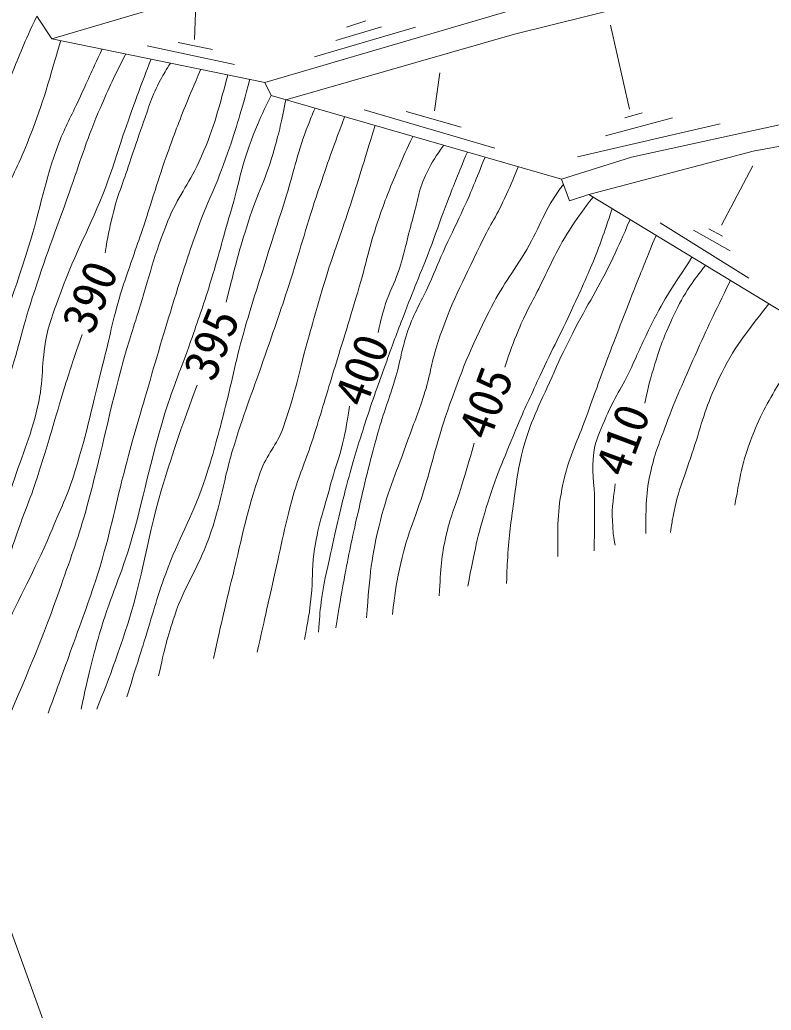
# Model space of a CAD drawing. Units: millimetres, scale not verified. Extents: x 40000 to 680000, y 20000 to 380000.
# Drawn here: x 291484 to 320094, y 259857 to 297578 of the extents above; entities that cross this region are included whole.
import ezdxf
from ezdxf.enums import TextEntityAlignment as Align

# ---------------------------------------------------------------- set-up
doc = ezdxf.new("R2010")
doc.units = ezdxf.units.MM
doc.header["$LTSCALE"] = 1000
doc.layers.add('M-BGD', color=7, linetype='Continuous', lineweight=13)
doc.layers.add('M-STR-HTXT', color=7, linetype='Continuous', lineweight=13)
doc.styles.add('ＭＳ ゴシック', font='')
doc.styles.get('ＭＳ ゴシック').set_extended_font_data('MS Gothic')

msp = doc.modelspace()

# ---------------------------------------------------------------- linework, layer by layer
at = {"layer": 'M-BGD'}
for p, q in [((292705, 296859), (304608, 300368)), ((310317, 297036), (317914, 298920)), ((298135, 296827), (298188, 298196)), ((292126, 297721), (292705, 296859)), ((300817, 295195), (310078, 297903)), ((302701, 296165), (306547, 297291)), ((303516, 296786), (305253, 297309)), ((303924, 297291), (304659, 297539)), ((314696, 294177), (313978, 297368)), ((301611, 294530), (310317, 297036)), ((300817, 295195), (292705, 296859)), ((296327, 296587), (299664, 295870)), ((297510, 296707), (298826, 296441)), ((307272, 294105), (307472, 295560)), ((301056, 294690), (300817, 295195)), ((312109, 291510), (301056, 294690)), ((304601, 294145), (309565, 292689)), ((306196, 294085), (308289, 293487)), ((314517, 293838), (315175, 294038)), ((319402, 292572), (326430, 293888)), ((312722, 292363), (318145, 293619)), ((313779, 293160), (316331, 293838)), ((321405, 293798), (314776, 292343)), ((314776, 292343), (312109, 291510)), ((313145, 290925), (319402, 292572)), ((318207, 289753), (319390, 292012)), ((312414, 290686), (312109, 291510)), ((313145, 290925), (312414, 290686)), ((321048, 286125), (313145, 290925)), ((315867, 289846), (319244, 287732)), ((317130, 289567), (318526, 288782)), ((317715, 289620), (318234, 289341))]:
    msp.add_line(p, q, dxfattribs=at)
for points, knots in [([(289381, 290816), (289850, 291794), (289981, 292078), (290308, 292910), (290687, 293872), (290777, 294456), (291146, 295422), (291494, 296334), (291632, 296641), (292126, 297721)], [0, 0, 0, 0, 1, 1, 1, 2, 2, 2, 3, 3, 3, 3]), ([(266705, 287013), (268563, 286504), (269091, 286354), (270589, 285832), (272230, 285260), (273137, 284898), (274716, 284172), (276910, 283163), (278015, 282352), (280120, 281166), (280691, 280844), (281012, 280665), (281575, 280329), (282586, 279725), (282930, 278663), (284107, 278694), (284955, 278716), (285519, 278875), (286141, 279451), (287147, 280384), (287275, 281269), (287916, 282482), (288477, 283545), (288839, 284125), (289251, 285254), (289605, 286220), (289629, 286815), (289909, 287806), (290233, 288946), (290423, 289583), (290827, 290697), (291141, 291566), (291422, 292011), (291764, 292870), (292359, 294366), (292491, 294916), (293042, 296790)], [0, 0, 0, 0, 1, 1, 1, 2, 2, 2, 3, 3, 3, 4, 4, 4, 5, 5, 5, 6, 6, 6, 7, 7, 7, 8, 8, 8, 9, 9, 9, 10, 10, 10, 11, 11, 11, 12, 12, 12, 12]), ([(266192, 284640), (267389, 284151), (267702, 284023), (268662, 283606), (269649, 283176), (270166, 282848), (271174, 282469), (271782, 282241), (272157, 282207), (272759, 281961), (273727, 281566), (274213, 281221), (275122, 280705), (276029, 280189), (276563, 279930), (277395, 279299), (278245, 278654), (278658, 278213), (279428, 277475), (280419, 276526), (280877, 275899), (281851, 274933), (282344, 274444), (282540, 274061), (283137, 273706), (283941, 273228), (284384, 272717), (285320, 272719), (285819, 272721), (286111, 272834), (286547, 273078), (287196, 273443), (287516, 273753), (287982, 274334), (288680, 275204), (288747, 275905), (289089, 276966), (289588, 278517), (289570, 279467), (290016, 281034), (290322, 282111), (290654, 282662), (291003, 283726), (291417, 284986), (291554, 285722), (291960, 286986), (292467, 288565), (292808, 289431), (293366, 290993), (293792, 292187), (293976, 292877), (294472, 294044), (294850, 294932), (294992, 295235), (295518, 296282)], [0, 0, 0, 0, 1, 1, 1, 2, 2, 2, 3, 3, 3, 4, 4, 4, 5, 5, 5, 6, 6, 6, 7, 7, 7, 8, 8, 8, 9, 9, 9, 10, 10, 10, 11, 11, 11, 12, 12, 12, 13, 13, 13, 14, 14, 14, 15, 15, 15, 16, 16, 16, 17, 17, 17, 18, 18, 18, 18]), ([(266482, 285971), (267608, 285683), (267913, 285603), (268820, 285329), (269810, 285031), (270367, 284864), (271332, 284492), (272230, 284145), (272721, 283917), (273575, 283475), (274645, 282921), (275229, 282579), (276237, 281920), (277350, 281192), (277949, 280744), (278989, 279916), (279833, 279243), (280231, 278776), (281082, 278111), (281712, 277619), (282059, 277326), (282757, 276935), (283535, 276499), (283927, 276054), (284811, 275938), (285237, 275882), (285526, 275838), (285907, 276038), (286566, 276382), (286754, 276834), (287243, 277394), (287847, 278085), (288213, 278471), (288646, 279281), (289062, 280061), (289173, 280557), (289456, 281395), (289757, 282282), (289825, 282810), (290094, 283708), (290713, 285765), (291178, 286880), (291816, 288931), (292293, 290466), (292406, 291375), (292972, 292879), (293223, 293545), (293434, 293888), (293730, 294534), (294076, 295289), (294183, 295525), (294615, 296467)], [0, 0, 0, 0, 1, 1, 1, 2, 2, 2, 3, 3, 3, 4, 4, 4, 5, 5, 5, 6, 6, 6, 7, 7, 7, 8, 8, 8, 9, 9, 9, 10, 10, 10, 11, 11, 11, 12, 12, 12, 13, 13, 13, 14, 14, 14, 15, 15, 15, 16, 16, 16, 17, 17, 17, 17]), ([(296482, 296084), (296081, 295036), (295978, 294761), (295672, 293907), (295296, 292862), (295146, 292255), (294755, 291215), (294152, 289615), (293619, 288796), (293040, 287188), (292807, 286541), (292642, 286186), (292501, 285513), (292287, 284483), (292405, 283865), (292163, 282841), (291865, 281583), (291535, 280924), (291146, 279691), (290732, 278382), (290534, 277639), (290109, 276334), (289755, 275249), (289683, 274586), (289165, 273570), (288731, 272718), (288596, 272085), (287823, 271522), (287213, 271079), (286741, 270897), (285988, 270924), (285267, 270951), (284928, 271311), (284273, 271616), (283465, 271992), (282951, 272124), (282253, 272679), (281451, 273317), (281178, 273863), (280459, 274593), (279593, 275472), (279104, 275965), (278172, 276773), (276964, 277821), (276250, 278364), (274982, 279338), (274361, 279816), (274040, 280123), (273374, 280535), (272496, 281077), (271964, 281312), (271061, 281811), (270385, 282184), (270034, 282446), (269333, 282768), (268430, 283183), (267950, 283520), (266980, 283738), (266612, 283821), (266468, 283859), (266029, 283905)], [0, 0, 0, 0, 1, 1, 1, 2, 2, 2, 3, 3, 3, 4, 4, 4, 5, 5, 5, 6, 6, 6, 7, 7, 7, 8, 8, 8, 9, 9, 9, 10, 10, 10, 11, 11, 11, 12, 12, 12, 13, 13, 13, 14, 14, 14, 15, 15, 15, 16, 16, 16, 17, 17, 17, 18, 18, 18, 19, 19, 19, 20, 20, 20, 20]), ([(294731, 288703), (294839, 289364), (294880, 289558), (295010, 290099), (295206, 290905), (295402, 291332), (295662, 292119), (295849, 292687), (295951, 293006), (296154, 293568), (296400, 294252), (296496, 294658), (296845, 295296), (296983, 295550), (297032, 295646), (297222, 295932)], [0, 0, 0, 0, 1, 1, 1, 2, 2, 2, 3, 3, 3, 4, 4, 4, 5, 5, 5, 5]), ([(298376, 295696), (298085, 295026), (298010, 294848), (297789, 294299), (297485, 293548), (297327, 293122), (297058, 292358), (296854, 291781), (296756, 291452), (296566, 290870), (296403, 290372), (296319, 290091), (296154, 289594), (296012, 289169), (295925, 288934), (295781, 288510), (295600, 287974), (295486, 287677), (295323, 287135), (295013, 286104), (294912, 285506), (294645, 284463), (294239, 282878), (294078, 281971), (293595, 280409), (293295, 279440), (293032, 278930), (292638, 277996), (292002, 276491), (291504, 275711), (290863, 274208), (290464, 273271), (290354, 272699), (289926, 271775), (289658, 271197), (289496, 270878), (289188, 270320), (289029, 270029), (288976, 269933), (288770, 269582)], [0, 0, 0, 0, 1, 1, 1, 2, 2, 2, 3, 3, 3, 4, 4, 4, 5, 5, 5, 6, 6, 6, 7, 7, 7, 8, 8, 8, 9, 9, 9, 10, 10, 10, 11, 11, 11, 12, 12, 12, 13, 13, 13, 13]), ([(290854, 270509), (291957, 273126), (292289, 273836), (293052, 276027), (293459, 277194), (293714, 277841), (294039, 279033), (294599, 281086), (294801, 282265), (295350, 284321), (295573, 285155), (295733, 285611), (295988, 286435), (296413, 287804), (296593, 288593), (297125, 289924), (297490, 290840), (297896, 291259), (298301, 292157), (298864, 293406), (298976, 293916), (299409, 295484)], [0, 0, 0, 0, 1, 1, 1, 2, 2, 2, 3, 3, 3, 4, 4, 4, 5, 5, 5, 6, 6, 6, 7, 7, 7, 7]), ([(292559, 271167), (293039, 272470), (293162, 272804), (293536, 273859), (293943, 275008), (294205, 275641), (294553, 276810), (294984, 278258), (295119, 279098), (295510, 280558), (295827, 281747), (296025, 282407), (296367, 283589), (296774, 284994), (297007, 285781), (297444, 287178), (297718, 288054), (297873, 288545), (298181, 289411), (298617, 290633), (298978, 291274), (299398, 292501), (299768, 293586), (299877, 293967), (300243, 295313)], [0, 0, 0, 0, 1, 1, 1, 2, 2, 2, 3, 3, 3, 4, 4, 4, 5, 5, 5, 6, 6, 6, 7, 7, 7, 8, 8, 8, 8]), ([(293820, 271326), (294110, 272696), (294201, 273088), (294518, 274198), (294893, 275512), (295261, 276198), (295654, 277507), (296246, 279476), (296402, 280628), (297010, 282592), (297345, 283674), (297615, 284253), (297987, 285323), (298284, 286177), (298456, 286654), (298725, 287517), (299052, 288569), (299192, 289171), (299502, 290228), (299866, 291469), (299957, 292206), (300459, 293399), (300675, 293911), (300751, 294100), (301056, 294690)], [0, 0, 0, 0, 1, 1, 1, 2, 2, 2, 3, 3, 3, 4, 4, 4, 5, 5, 5, 6, 6, 6, 7, 7, 7, 8, 8, 8, 8]), ([(299338, 286819), (299712, 288301), (299813, 288716), (300195, 289909), (300541, 290988), (300871, 291548), (301172, 292641), (301373, 293371), (301438, 293634), (301611, 294530)], [0, 0, 0, 0, 1, 1, 1, 2, 2, 2, 3, 3, 3, 3]), ([(295564, 271797), (295882, 272826), (295963, 273085), (296222, 273910), (296538, 274916), (296677, 275492), (297039, 276482), (297538, 277846), (298002, 278539), (298475, 279912), (298810, 280886), (298948, 281448), (299213, 282444), (299523, 283614), (299630, 284287), (299950, 285455), (300269, 286616), (300490, 287255), (300848, 288406), (301145, 289365), (301326, 289899), (301625, 290858), (301955, 291916), (302053, 292540), (302463, 293570), (302562, 293821), (302593, 293910), (302728, 294209)], [0, 0, 0, 0, 1, 1, 1, 2, 2, 2, 3, 3, 3, 4, 4, 4, 5, 5, 5, 6, 6, 6, 7, 7, 7, 8, 8, 8, 9, 9, 9, 9]), ([(296770, 272590), (297000, 273670), (297089, 274005), (297381, 274886), (297774, 276073), (298250, 276639), (298675, 277816), (299169, 279183), (299222, 280017), (299652, 281406), (300066, 282746), (300370, 283473), (300824, 284800), (301179, 285839), (301390, 286417), (301727, 287462), (302154, 288783), (302339, 289539), (302777, 290856), (303174, 292047), (303314, 292434), (303849, 293886)], [0, 0, 0, 0, 1, 1, 1, 2, 2, 2, 3, 3, 3, 4, 4, 4, 5, 5, 5, 6, 6, 6, 7, 7, 7, 7]), ([(305009, 293553), (304537, 291999), (304417, 291595), (304011, 290349), (303686, 289354), (303468, 288809), (303156, 287810), (302881, 286928), (302750, 286427), (302497, 285539), (302111, 284185), (301992, 283397), (301520, 282071), (301265, 281356), (300894, 281053), (300641, 280337), (300109, 278839), (299971, 277949), (299591, 276406), (299288, 275179), (299196, 274779), (298858, 273256)], [0, 0, 0, 0, 1, 1, 1, 2, 2, 2, 3, 3, 3, 4, 4, 4, 5, 5, 5, 6, 6, 6, 7, 7, 7, 7]), ([(306446, 293139), (306186, 292588), (306120, 292438), (305923, 291983), (305606, 291247), (305438, 290829), (305175, 290073), (304791, 288973), (304681, 288324), (304350, 287207), (303973, 285937), (303751, 285229), (303362, 283962), (303063, 282988), (302908, 282438), (302592, 281470), (302333, 280678), (302120, 280257), (301894, 279456), (301529, 278154), (301407, 277403), (301106, 276084), (300875, 275074), (300803, 274756), (300523, 273497)], [0, 0, 0, 0, 1, 1, 1, 2, 2, 2, 3, 3, 3, 4, 4, 4, 5, 5, 5, 6, 6, 6, 7, 7, 7, 8, 8, 8, 8]), ([(307631, 292798), (307304, 292363), (307203, 292195), (306989, 291775), (306648, 291108), (306638, 290661), (306430, 289941), (306209, 289173), (306147, 288724), (305892, 287967), (305732, 287490), (305566, 287250), (305413, 286771), (305280, 286349), (305243, 286193), (305134, 285674)], [0, 0, 0, 0, 1, 1, 1, 2, 2, 2, 3, 3, 3, 4, 4, 4, 5, 5, 5, 5]), ([(302861, 274249), (302890, 274796), (302906, 274956), (302961, 275406), (303049, 276130), (303165, 276527), (303320, 277240), (303557, 278335), (303693, 278948), (303978, 280031), (304205, 280896), (304363, 281373), (304636, 282225), (304933, 283151), (305125, 283662), (305453, 284577), (305717, 285313), (305873, 285722), (306151, 286452), (306536, 287461), (306786, 288013), (307168, 289024), (307409, 289660), (307523, 290024), (307766, 290659), (308049, 291399), (308150, 291637), (308526, 292540)], [0, 0, 0, 0, 1, 1, 1, 2, 2, 2, 3, 3, 3, 4, 4, 4, 5, 5, 5, 6, 6, 6, 7, 7, 7, 8, 8, 8, 9, 9, 9, 9]), ([(309197, 292347), (308821, 291406), (308723, 291151), (308384, 290400), (308122, 289818), (307951, 289504), (307686, 288924), (307437, 288375), (307316, 288059), (307068, 287508), (306780, 286867), (306557, 286533), (306311, 285873), (306043, 285158), (306016, 284718), (305799, 283986), (305545, 283130), (305350, 282666), (305108, 281806), (304775, 280627), (304623, 279957), (304350, 278762), (304128, 277790), (304014, 277243), (303832, 276263), (303698, 275543), (303657, 275308), (303513, 274415)], [0, 0, 0, 0, 1, 1, 1, 2, 2, 2, 3, 3, 3, 4, 4, 4, 5, 5, 5, 6, 6, 6, 7, 7, 7, 8, 8, 8, 9, 9, 9, 9]), ([(304682, 274801), (304825, 276521), (304856, 277091), (305214, 278509), (305524, 279738), (305847, 280383), (306264, 281580), (306513, 282294), (306688, 282683), (306911, 283405), (307136, 284133), (307164, 284570), (307403, 285293), (307897, 286788), (308335, 287567), (309011, 288988), (309348, 289697), (309614, 290056), (309942, 290769), (310157, 291238), (310228, 291400), (310461, 291984)], [0, 0, 0, 0, 1, 1, 1, 2, 2, 2, 3, 3, 3, 4, 4, 4, 5, 5, 5, 6, 6, 6, 7, 7, 7, 7]), ([(305672, 274925), (305759, 275738), (305806, 275987), (305941, 276660), (306188, 277895), (306534, 278534), (306898, 279740), (307242, 280883), (307373, 281543), (307765, 282671), (308293, 284190), (308629, 285032), (309350, 286469), (309834, 287435), (310236, 287903), (310786, 288832), (311313, 289723), (311444, 290324), (312065, 291152), (312111, 291213), (312125, 291237), (312184, 291306)], [0, 0, 0, 0, 1, 1, 1, 2, 2, 2, 3, 3, 3, 4, 4, 4, 5, 5, 5, 6, 6, 6, 7, 7, 7, 7]), ([(313314, 290822), (312920, 290329), (312812, 290168), (312517, 289729), (311926, 288850), (311720, 288281), (311241, 287337), (310930, 286724), (310736, 286389), (310470, 285755), (310244, 285214), (310175, 285019), (309952, 284346)], [0, 0, 0, 0, 1, 1, 1, 2, 2, 2, 3, 3, 3, 4, 4, 4, 4]), ([(308543, 276012), (308814, 277425), (308898, 277854), (309247, 279002), (309606, 280182), (309899, 280812), (310364, 281953), (310662, 282685), (310859, 283082), (311188, 283801), (311698, 284916), (312032, 285518), (312544, 286632), (312831, 287257), (312999, 287605), (313262, 288241), (313601, 289063), (313692, 289353), (314039, 290382)], [0, 0, 0, 0, 1, 1, 1, 2, 2, 2, 3, 3, 3, 4, 4, 4, 5, 5, 5, 6, 6, 6, 6]), ([(314719, 289969), (314420, 289258), (314328, 289065), (314059, 288493), (313524, 287354), (313106, 286775), (312544, 285649), (312256, 285071), (312081, 284753), (311826, 284160), (311343, 283034), (310973, 282432), (310656, 281249), (310462, 280525), (310413, 280104), (310311, 279361), (310198, 278543), (310126, 278085), (310071, 277261), (310042, 276812), (310032, 276659), (310018, 276109)], [0, 0, 0, 0, 1, 1, 1, 2, 2, 2, 3, 3, 3, 4, 4, 4, 5, 5, 5, 6, 6, 6, 7, 7, 7, 7]), ([(311968, 277141), (311969, 278476), (311948, 278965), (312212, 280090), (312435, 281040), (312719, 281525), (313049, 282443), (313373, 283340), (313552, 283843), (313887, 284736), (314288, 285807), (314522, 286404), (314944, 287467), (315239, 288211), (315333, 288447), (315709, 289368)], [0, 0, 0, 0, 1, 1, 1, 2, 2, 2, 3, 3, 3, 4, 4, 4, 5, 5, 5, 5]), ([(317077, 288537), (316316, 287369), (316076, 287035), (315548, 286007), (315195, 285319), (315047, 284910), (314711, 284213), (314352, 283468), (314066, 283091), (313754, 282325), (313563, 281859), (313409, 281602), (313342, 281103), (313245, 280379), (313367, 279963), (313368, 279233), (313370, 278499), (313366, 278263), (313351, 277354)], [0, 0, 0, 0, 1, 1, 1, 2, 2, 2, 3, 3, 3, 4, 4, 4, 5, 5, 5, 6, 6, 6, 6]), ([(315283, 282977), (315437, 283689), (315490, 283900), (315668, 284479), (315896, 285219), (316056, 285626), (316386, 286326), (316599, 286778), (316733, 287028), (317011, 287443), (317222, 287759), (317305, 287870), (317593, 288224)], [0, 0, 0, 0, 1, 1, 1, 2, 2, 2, 3, 3, 3, 4, 4, 4, 4]), ([(318540, 287649), (317875, 286285), (317695, 285921), (317197, 284795), (316746, 283775), (316482, 283207), (316093, 282163), (315846, 281496), (315682, 281127), (315522, 280435), (315308, 279511), (315330, 279117), (315322, 278015)], [0, 0, 0, 0, 1, 1, 1, 2, 2, 2, 3, 3, 3, 4, 4, 4, 4]), ([(320000, 286762), (318986, 285437), (318586, 284988), (317994, 283679), (317576, 282754), (317445, 282193), (317137, 281227), (316820, 280234), (316547, 279700), (316359, 278674), (316315, 278434), (316294, 278347), (316260, 278056)], [0, 0, 0, 0, 1, 1, 1, 2, 2, 2, 3, 3, 3, 4, 4, 4, 4]), ([(321843, 286106), (321202, 285114), (321023, 284839), (320546, 283998), (320082, 283180), (319782, 282737), (319430, 281865), (319011, 280828), (318946, 280375), (318712, 279093)], [0, 0, 0, 0, 1, 1, 1, 2, 2, 2, 3, 3, 3, 3]), ([(265895, 283295), (266759, 283172), (267044, 283146), (267748, 282923), (268274, 282756), (268559, 282629), (269064, 282405), (269662, 282138), (270018, 282015), (270559, 281647), (271130, 281258), (271355, 280915), (271915, 280510), (272606, 280012), (273101, 279897), (273789, 279394), (274681, 278742), (275117, 278294), (275942, 277560), (276890, 276717), (277405, 276228), (278335, 275366), (279605, 274189), (280221, 273421), (281565, 272329), (282311, 271723), (282791, 271465), (283579, 270913), (284193, 270483), (284476, 270136), (285154, 269817), (285669, 269575), (286002, 269455), (286570, 269478), (287109, 269500), (287461, 269564), (287886, 269896), (288479, 270361), (288479, 270912), (288843, 271571), (289282, 272366), (289562, 272796), (289933, 273625), (290248, 274330), (290396, 274739), (290637, 275473), (290903, 276282), (290963, 276762), (291222, 277573), (291510, 278472), (291744, 278951), (292046, 279846), (292314, 280639), (292440, 281092), (292684, 281893), (292889, 282563), (292989, 282943), (293198, 283612), (293441, 284388), (293528, 284637), (293854, 285588)], [0, 0, 0, 0, 1, 1, 1, 2, 2, 2, 3, 3, 3, 4, 4, 4, 5, 5, 5, 6, 6, 6, 7, 7, 7, 8, 8, 8, 9, 9, 9, 10, 10, 10, 11, 11, 11, 12, 12, 12, 13, 13, 13, 14, 14, 14, 15, 15, 15, 16, 16, 16, 17, 17, 17, 18, 18, 18, 19, 19, 19, 20, 20, 20, 20]), ([(294413, 271326), (294955, 272668), (295088, 273065), (295470, 274198), (296232, 276454), (296284, 277829), (297005, 280099), (297452, 281506), (297611, 281986), (298241, 283668)], [0, 0, 0, 0, 1, 1, 1, 2, 2, 2, 3, 3, 3, 3]), ([(304038, 282863), (303913, 282077), (303882, 281845), (303719, 281208), (303585, 280688), (303458, 280411), (303320, 279892), (303047, 278862), (302823, 278296), (302682, 277240), (302598, 276614), (302650, 276253), (302582, 275625), (302512, 274974), (302469, 274750), (302323, 273970)], [0, 0, 0, 0, 1, 1, 1, 2, 2, 2, 3, 3, 3, 4, 4, 4, 5, 5, 5, 5]), ([(308782, 281448), (308556, 280655), (308497, 280450), (308303, 279813), (308089, 279105), (307900, 278727), (307732, 278005), (307520, 277099), (307516, 276734), (307453, 275639)], [0, 0, 0, 0, 1, 1, 1, 2, 2, 2, 3, 3, 3, 3]), ([(314153, 277563), (314090, 277891), (314083, 277999), (314060, 278281), (314008, 278914), (314066, 279160), (314153, 279903)], [0, 0, 0, 0, 1, 1, 1, 2, 2, 2, 2])]:
    msp.add_open_spline(points, degree=3, knots=knots, dxfattribs=at)
at = {"layer": 'M-STR-HTXT'}
msp.add_line((294402, 253850), (277594, 300366), dxfattribs=at)

# ---------------------------------------------------------------- texts
at = {"layer": 'M-BGD', "style": 'ＭＳ ゴシック'}
for s, rotation, p in [('390', 67.733, (294610, 285387)), ('395', 67.733, (299238, 283587)), ('400', 69.55, (305017, 282610)), ('405', 69.55, (309738, 281356)), ('410', 69.55, (314948, 279948))]:
    msp.add_text(s, height=1320, rotation=rotation, dxfattribs=at).set_placement(p, align=Align.BOTTOM_LEFT)

doc.saveas('drawing.dxf')
